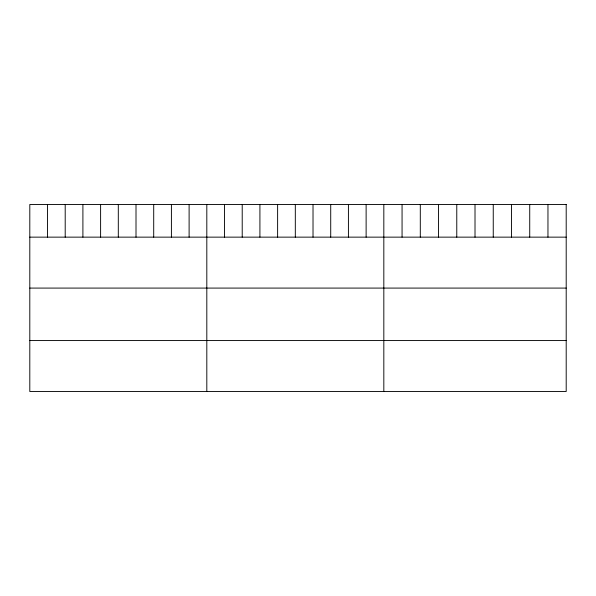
<?xml version="1.0" encoding="UTF-8"?>
<svg xmlns="http://www.w3.org/2000/svg" width="596" height="596" viewBox="0 0 596 596"><rect width="100%" height="100%" fill="white"/><g stroke="black" fill="none" stroke-linecap="round" stroke-linejoin="round"><path stroke-width="0.89" d="M29.8 237.141L566.2 237.141M29.8 288.084L566.2 288.084M29.8 340.562L566.2 340.562M547.962 204.495L547.962 237.141M529.725 204.495L529.725 237.141M511.487 204.495L511.487 237.141M493.25 204.495L493.25 237.141M475.012 204.495L475.012 237.141M456.774 204.495L456.774 237.141M438.537 204.495L438.537 237.141M420.299 204.495L420.299 237.141M402.062 204.495L402.062 237.141M383.824 204.495L383.824 391.505M366.123 204.495L366.123 237.141M348.422 204.495L348.422 237.141M330.72 204.495L330.72 237.141M313.019 204.495L313.019 237.141M295.318 204.495L295.318 237.141M277.617 204.495L277.617 237.141M259.916 204.495L259.916 237.141M242.214 204.495L242.214 237.141M224.513 204.495L224.513 237.141M206.812 204.495L206.812 391.505M189.111 204.495L189.111 237.141M171.41 204.495L171.41 237.141M153.708 204.495L153.708 237.141M136.007 204.495L136.007 237.141M118.306 204.495L118.306 237.141M100.605 204.495L100.605 237.141M82.904 204.495L82.904 237.141M65.202 204.495L65.202 237.141M47.501 204.495L47.501 237.141M566.2 204.495L29.8 204.495L29.8 391.505L566.2 391.505L566.2 204.495"/></g></svg>
